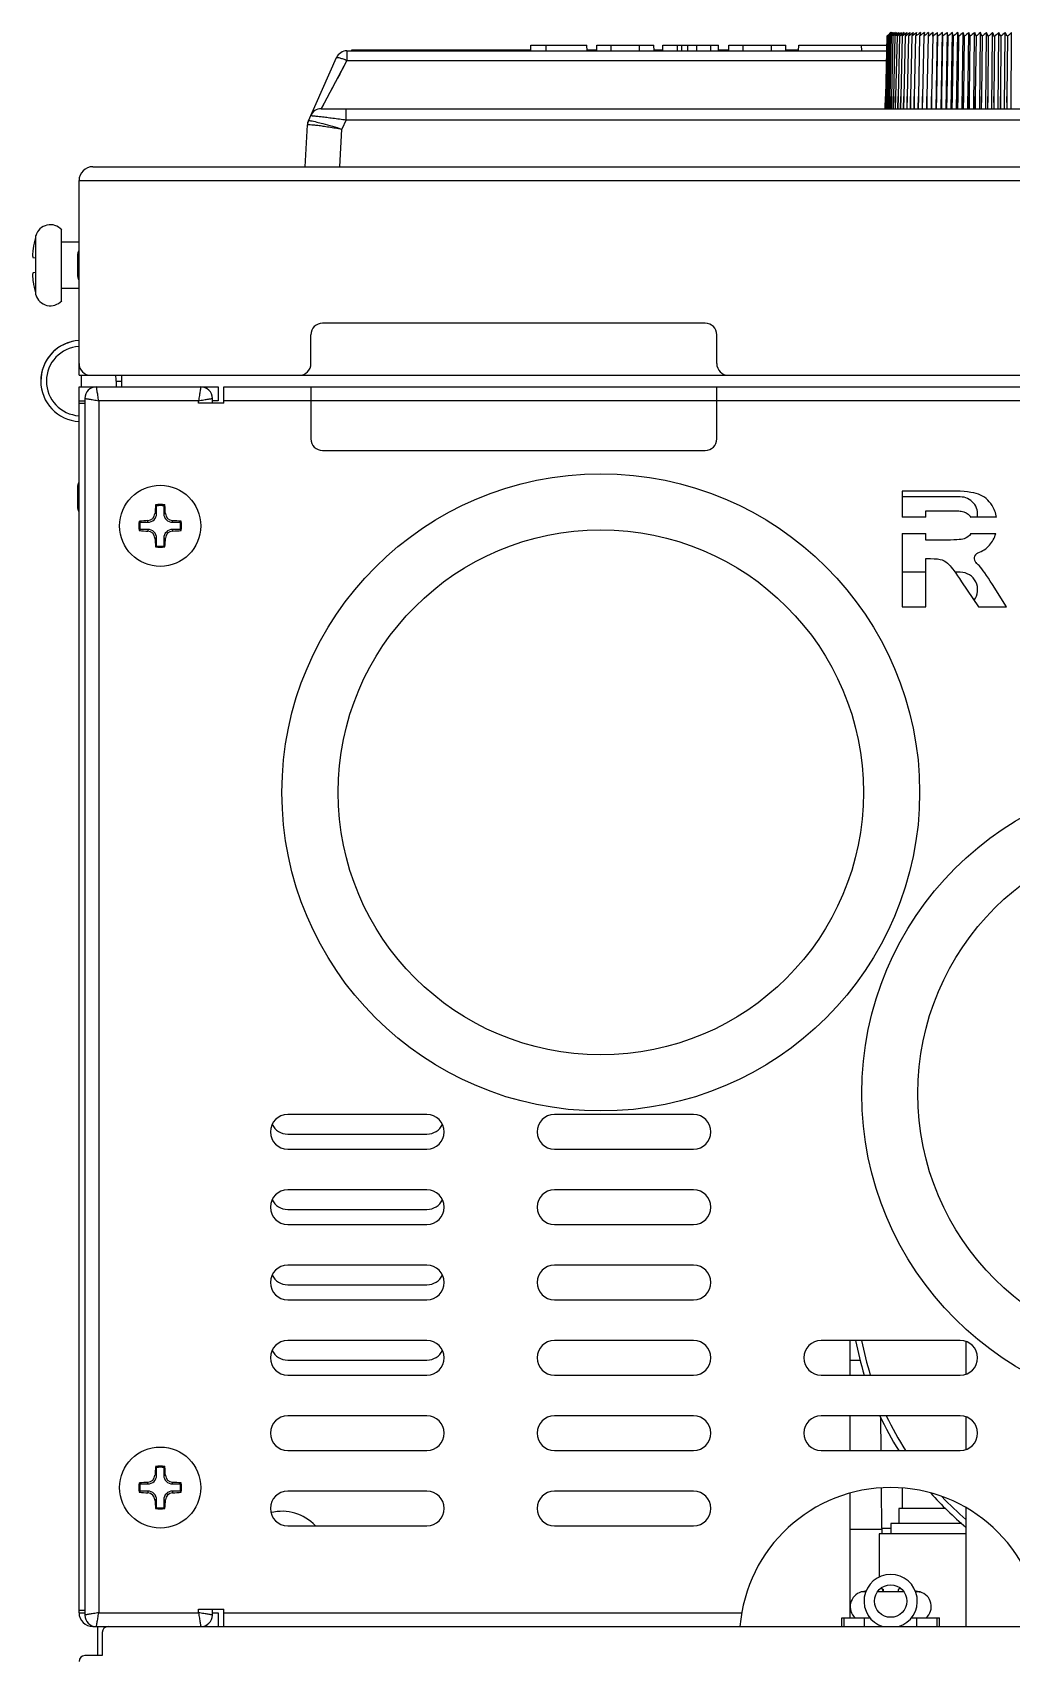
# Model space of a CAD drawing. Extents: x -425 to 6552, y -3049 to 3105.
# Drawn here: x 451.6 to 536, y -1178.9 to -1038.6 of the extents above; entities that cross this region are included whole.
import ezdxf

# ---------------------------------------------------------------- set-up
doc = ezdxf.new("R2010")
doc.units = 0
doc.layers.get('0').update_dxf_attribs({"linetype": 'CONTINUOUS'})

msp = doc.modelspace()

# ---------------------------------------------------------------- linework, layer by layer
at = {"color": 7, "linetype": 'CONTINUOUS'}
for p, q in [((494.55, -1040.19), (494.56, -1039.69)), ((494.56, -1039.69), (499.39, -1039.69)), ((495.89, -1040.19), (495.88, -1039.69)), ((499.4, -1040.19), (499.39, -1039.69)), ((500.24, -1040.19), (500.25, -1039.69)), ((500.25, -1039.69), (505.17, -1039.69)), ((501.49, -1040.19), (501.48, -1039.69)), ((503.93, -1040.19), (503.94, -1039.69)), ((505.18, -1040.19), (505.17, -1039.69)), ((505.93, -1040.19), (505.94, -1039.69)), ((505.94, -1039.69), (510.74, -1039.69)), ((507.19, -1040.19), (507.19, -1039.69)), ((507.59, -1040.19), (507.59, -1039.69)), ((508.09, -1040.19), (508.09, -1039.69)), ((508.87, -1040.19), (508.88, -1039.69)), ((510.08, -1040.19), (510.07, -1039.69)), ((510.75, -1040.19), (510.74, -1039.69)), ((511.62, -1040.19), (511.63, -1039.69)), ((511.63, -1039.69), (516.55, -1039.69)), ((512.87, -1040.19), (512.86, -1039.69)), ((515.31, -1040.19), (515.32, -1039.69)), ((516.56, -1040.19), (516.55, -1039.69)), ((517.65, -1040.19), (517.66, -1039.69)), ((517.66, -1039.69), (525.25, -1039.69)), ((523.09, -1040.19), (523.08, -1039.69)), ((525.27, -1038.93), (525.14, -1044.13)), ((525.3, -1038.93), (525.17, -1044.13)), ((525.35, -1038.93), (525.21, -1044.13)), ((525.34, -1038.86), (525.27, -1038.93)), ((525.42, -1038.93), (525.29, -1044.13)), ((525.37, -1038.86), (525.3, -1038.93)), ((525.43, -1038.85), (525.35, -1038.93)), ((525.51, -1038.93), (525.39, -1044.13)), ((525.41, -1038.86), (525.42, -1038.85)), ((525.5, -1038.86), (525.42, -1038.93)), ((525.59, -1038.86), (525.51, -1038.93)), ((525.64, -1038.93), (525.51, -1044.13)), ((525.52, -1038.68), (525.59, -1038.61)), ((525.54, -1038.9), (525.57, -1038.86)), ((525.59, -1038.61), (525.55, -1038.65)), ((525.59, -1038.65), (525.62, -1038.61)), ((525.62, -1038.61), (525.59, -1038.65)), ((525.72, -1038.86), (525.64, -1038.93)), ((525.64, -1038.93), (525.69, -1038.86)), ((525.78, -1038.93), (525.65, -1044.13)), ((525.87, -1038.85), (525.78, -1038.93)), ((525.78, -1038.93), (525.83, -1038.86)), ((525.78, -1038.93), (525.83, -1038.86)), ((525.95, -1038.93), (525.82, -1044.13)), ((526.06, -1038.84), (525.95, -1038.93)), ((526.06, -1038.84), (525.95, -1038.93)), ((526.14, -1038.93), (526.01, -1044.13)), ((526.11, -1038.68), (526.15, -1038.61)), ((526.35, -1038.93), (526.23, -1044.13)), ((526.59, -1038.93), (526.47, -1044.13)), ((526.84, -1038.93), (526.73, -1044.13)), ((527.12, -1038.93), (527.01, -1044.13)), ((527.42, -1038.93), (527.31, -1044.13)), ((527.74, -1038.93), (527.63, -1044.13)), ((528.08, -1038.93), (527.98, -1044.13)), ((528.44, -1038.93), (528.34, -1044.13)), ((528.82, -1038.93), (528.72, -1044.13)), ((529.22, -1038.93), (529.12, -1044.13)), ((529.22, -1038.93), (529.24, -1038.61)), ((529.52, -1045.19), (529.63, -1038.61)), ((529.63, -1038.93), (529.54, -1044.13)), ((529.63, -1038.93), (529.63, -1038.61)), ((529.94, -1045.19), (530.05, -1038.61)), ((530.06, -1038.93), (529.97, -1044.13)), ((530.06, -1038.93), (530.05, -1038.61)), ((530.37, -1045.19), (530.48, -1038.61)), ((530.51, -1038.93), (530.43, -1044.13)), ((530.82, -1045.19), (530.92, -1038.61)), ((530.97, -1038.93), (530.89, -1044.13)), ((531.28, -1045.19), (531.38, -1038.61)), ((531.44, -1038.93), (531.37, -1044.13)), ((531.76, -1045.19), (531.85, -1038.61)), ((531.93, -1038.93), (531.86, -1044.13)), ((532.25, -1045.19), (532.33, -1038.61)), ((532.43, -1038.93), (532.37, -1044.13)), ((532.75, -1045.19), (532.83, -1038.61)), ((532.95, -1038.93), (532.89, -1044.13)), ((533.27, -1045.19), (533.34, -1038.61)), ((533.47, -1038.93), (533.42, -1044.13)), ((533.79, -1045.19), (533.85, -1038.61)), ((534, -1038.93), (533.96, -1044.13)), ((534.32, -1045.19), (534.38, -1038.61)), ((534.55, -1038.93), (534.5, -1044.13)), ((534.87, -1045.19), (534.92, -1038.61)), ((535.1, -1038.93), (535.06, -1044.13)), ((535.41, -1045.19), (535.46, -1038.61)), ((535.66, -1038.93), (535.62, -1044.13)), ((535.97, -1045.19), (536.01, -1038.61)), ((475.37, -1046.22), (477.79, -1040.78)), ((478.7, -1041.02), (476.47, -1045.19)), ((478.7, -1040.19), (478.7, -1041.02)), ((478.7, -1040.19), (525.24, -1040.19)), ((478.7, -1041.02), (525.22, -1041.02)), ((479.09, -1040.14), (479.09, -1040.19)), ((494.55, -1040.14), (479.09, -1040.14)), ((500.24, -1040.14), (499.4, -1040.14)), ((505.93, -1040.14), (505.18, -1040.14)), ((511.62, -1040.14), (510.75, -1040.14)), ((517.65, -1040.14), (516.56, -1040.14)), ((476.47, -1045.19), (551.71, -1045.19)), ((476.67, -1044.83), (476.6, -1044.96)), ((478.62, -1046.14), (478.62, -1045.19)), ((525.14, -1044.13), (525.12, -1045.19)), ((525.12, -1045.19), (525.14, -1044.13)), ((525.17, -1044.13), (525.15, -1045.19)), ((525.15, -1045.19), (525.17, -1044.13)), ((525.21, -1044.13), (525.2, -1045.19)), ((525.2, -1045.19), (525.21, -1044.13)), ((525.29, -1044.13), (525.27, -1045.19)), ((525.27, -1045.19), (525.29, -1044.13)), ((525.39, -1044.13), (525.37, -1045.19)), ((525.37, -1045.19), (525.39, -1044.13)), ((525.51, -1044.13), (525.49, -1045.19)), ((525.49, -1045.19), (525.51, -1044.13)), ((525.65, -1044.13), (525.63, -1045.19)), ((525.64, -1045.19), (525.65, -1044.13)), ((525.82, -1044.13), (525.8, -1045.19)), ((525.81, -1045.19), (525.82, -1044.13)), ((526.01, -1044.13), (525.99, -1045.19)), ((526, -1045.19), (526.01, -1044.13)), ((526.23, -1044.13), (526.21, -1045.19)), ((526.21, -1045.19), (526.23, -1044.13)), ((526.47, -1044.13), (526.45, -1045.19)), ((526.45, -1045.19), (526.47, -1044.13)), ((526.73, -1044.13), (526.71, -1045.19)), ((526.71, -1045.19), (526.73, -1044.13)), ((527.01, -1044.13), (526.99, -1045.19)), ((527, -1045.19), (527.01, -1044.13)), ((527.31, -1044.13), (527.29, -1045.19)), ((527.3, -1045.19), (527.31, -1044.13)), ((527.63, -1044.13), (527.61, -1045.19)), ((527.62, -1045.19), (527.63, -1044.13)), ((527.98, -1044.13), (527.96, -1045.19)), ((527.97, -1045.19), (527.98, -1044.13)), ((528.34, -1044.13), (528.32, -1045.19)), ((528.33, -1045.19), (528.34, -1044.13)), ((528.72, -1044.13), (528.7, -1045.19)), ((528.71, -1045.19), (528.72, -1044.13)), ((529.12, -1044.13), (529.1, -1045.19)), ((529.12, -1045.19), (529.12, -1044.13)), ((529.54, -1044.13), (529.52, -1045.19)), ((529.53, -1045.19), (529.54, -1044.13)), ((529.97, -1044.13), (529.96, -1045.19)), ((529.97, -1045.19), (529.97, -1044.13)), ((530.43, -1044.13), (530.41, -1045.19)), ((530.42, -1045.19), (530.43, -1044.13)), ((530.89, -1044.13), (530.87, -1045.19)), ((530.89, -1045.19), (530.89, -1044.13)), ((531.37, -1044.13), (531.35, -1045.19)), ((531.37, -1045.19), (531.37, -1044.13)), ((531.86, -1044.13), (531.85, -1045.19)), ((531.86, -1045.19), (531.86, -1044.13)), ((532.37, -1044.13), (532.35, -1045.19)), ((532.37, -1045.19), (532.37, -1044.13)), ((532.89, -1044.13), (532.87, -1045.19)), ((532.89, -1045.19), (532.89, -1044.13)), ((533.42, -1044.13), (533.4, -1045.19)), ((533.42, -1045.19), (533.42, -1044.13)), ((533.96, -1044.13), (533.94, -1045.19)), ((533.96, -1045.19), (533.96, -1044.13)), ((534.5, -1044.13), (534.49, -1045.19)), ((534.51, -1045.19), (534.5, -1044.13)), ((535.06, -1044.13), (535.05, -1045.19)), ((535.06, -1045.19), (535.06, -1044.13)), ((535.62, -1044.13), (535.61, -1045.19)), ((535.63, -1045.19), (535.62, -1044.13)), ((475.09, -1050.19), (475.28, -1046.57)), ((475.28, -1046.57), (475.28, -1046.57)), ((478.62, -1046.14), (478.26, -1046.94)), ((478.62, -1046.14), (549.57, -1046.14)), ((478.09, -1050.19), (478.26, -1046.94)), ((456.79, -1050.19), (594.39, -1050.19)), ((455.59, -1068.19), (455.59, -1051.39)), ((455.59, -1051.39), (595.59, -1051.39)), ((451.83, -1056.22), (451.83, -1056.3)), ((451.85, -1061.24), (451.85, -1056.14)), ((454.09, -1061.76), (454.09, -1055.63)), ((455.59, -1056.69), (454.09, -1056.69)), ((451.63, -1058.02), (451.83, -1058.05)), ((451.83, -1058.05), (451.83, -1059.33)), ((455.49, -1059.68), (455.49, -1057.71)), ((451.83, -1059.33), (451.63, -1059.36)), ((455.59, -1060.69), (454.09, -1060.69)), ((451.83, -1061.08), (451.83, -1061.16)), ((509.59, -1063.69), (476.59, -1063.69)), ((475.59, -1067.19), (475.59, -1064.69)), ((510.59, -1067.19), (510.59, -1064.69)), ((453.15, -1066.39), (452.96, -1066.64)), ((453.37, -1066.17), (453.15, -1066.39)), ((453.6, -1065.96), (453.37, -1066.17)), ((453.85, -1065.78), (453.6, -1065.96)), ((454.11, -1065.62), (453.85, -1065.78)), ((454.39, -1065.49), (454.11, -1065.62)), ((454.67, -1065.38), (454.39, -1065.49)), ((454.96, -1065.29), (454.67, -1065.38)), ((455.26, -1065.23), (454.96, -1065.29)), ((455.56, -1065.2), (455.26, -1065.23)), ((455.59, -1065.2), (455.56, -1065.2)), ((452.42, -1067.76), (452.35, -1068.07)), ((452.52, -1067.46), (452.42, -1067.76)), ((452.64, -1067.17), (452.52, -1067.46)), ((452.79, -1066.9), (452.64, -1067.18)), ((452.96, -1066.64), (452.79, -1066.9)), ((452.31, -1068.38), (452.29, -1068.69)), ((452.35, -1068.06), (452.31, -1068.38)), ((455.59, -1068.19), (582.89, -1068.19)), ((455.59, -1174.99), (455.59, -1069.19)), ((455.59, -1069.19), (467.59, -1069.19)), ((455.79, -1069.19), (455.79, -1068.19)), ((456.79, -1069.24), (456.79, -1069.19)), ((458.8, -1068.69), (458.8, -1069.19)), ((458.8, -1068.69), (459.29, -1068.69)), ((459.29, -1069.19), (459.29, -1068.19)), ((466.59, -1069.19), (466.59, -1069.33)), ((467.59, -1069.19), (467.59, -1070.39)), ((468.09, -1070.59), (468.09, -1069.19)), ((468.09, -1069.19), (583.39, -1069.19)), ((475.59, -1069.19), (475.59, -1073.69)), ((510.59, -1073.69), (510.59, -1069.19)), ((455.59, -1070.39), (456.09, -1070.39)), ((455.59, -1070.59), (456.09, -1070.59)), ((456.09, -1070.19), (456.09, -1175.19)), ((457.29, -1070.39), (457.29, -1174.99)), ((465.89, -1070.39), (457.29, -1070.39)), ((465.89, -1070.59), (465.89, -1070.39)), ((468.09, -1070.59), (465.89, -1070.59)), ((467.09, -1070.59), (467.09, -1070.19)), ((467.59, -1070.39), (467.09, -1070.39)), ((583.39, -1070.39), (468.09, -1070.39)), ((476.59, -1074.69), (509.59, -1074.69)), ((455.49, -1079.68), (455.49, -1077.71)), ((526.59, -1078.19), (526.59, -1080.45)), ((530.84, -1078.19), (526.59, -1078.19)), ((531.59, -1078.69), (526.59, -1078.69)), ((462.28, -1080.13), (462.13, -1080.13)), ((462.28, -1080.13), (462.28, -1079.47)), ((462.9, -1079.47), (462.9, -1080.13)), ((462.9, -1080.13), (463.05, -1080.13)), ((528.61, -1080.45), (526.59, -1080.45)), ((528.61, -1080.45), (528.61, -1079.88)), ((528.61, -1079.88), (530.19, -1079.88)), ((534.73, -1080.45), (532.52, -1080.45)), ((460.87, -1080.88), (461.53, -1080.88)), ((461.53, -1081.5), (460.87, -1081.5)), ((461.53, -1080.88), (461.53, -1080.73)), ((461.53, -1081.5), (461.53, -1081.65)), ((463.65, -1080.88), (463.65, -1080.73)), ((463.65, -1080.88), (464.31, -1080.88)), ((463.65, -1081.5), (463.65, -1081.65)), ((464.31, -1081.5), (463.65, -1081.5)), ((526.59, -1081.85), (526.59, -1088.19)), ((526.59, -1081.85), (528.61, -1081.85)), ((528.61, -1082.42), (528.61, -1081.85)), ((532.5, -1081.85), (534.66, -1081.85)), ((462.28, -1082.25), (462.13, -1082.25)), ((462.28, -1082.91), (462.28, -1082.25)), ((462.9, -1082.25), (462.9, -1082.91)), ((462.9, -1082.25), (463.05, -1082.25)), ((530.11, -1082.42), (528.61, -1082.42)), ((528.61, -1088.19), (528.61, -1084.02)), ((528.61, -1084.02), (529.02, -1084.02)), ((528.61, -1085.19), (526.59, -1085.19)), ((531.59, -1085.19), (531.14, -1085.19)), ((531.71, -1086.02), (533.17, -1088.19)), ((535.58, -1088.19), (534.36, -1086.24)), ((526.59, -1088.19), (528.61, -1088.19)), ((533.17, -1088.19), (535.58, -1088.19)), ((485.59, -1131.99), (473.59, -1131.99)), ((508.59, -1131.99), (496.59, -1131.99)), ((473.59, -1133.69), (485.59, -1133.69)), ((473.59, -1134.99), (485.59, -1134.99)), ((496.59, -1134.99), (508.59, -1134.99)), ((485.59, -1138.49), (473.59, -1138.49)), ((508.59, -1138.49), (496.59, -1138.49)), ((473.59, -1140.19), (485.59, -1140.19)), ((473.59, -1141.49), (485.59, -1141.49)), ((496.59, -1141.49), (508.59, -1141.49)), ((485.59, -1144.99), (473.59, -1144.99)), ((508.59, -1144.99), (496.59, -1144.99)), ((473.59, -1146.69), (485.59, -1146.69)), ((473.59, -1147.99), (485.59, -1147.99)), ((496.59, -1147.99), (508.59, -1147.99)), ((485.59, -1151.49), (473.59, -1151.49)), ((508.59, -1151.49), (496.59, -1151.49)), ((531.59, -1151.49), (519.59, -1151.49)), ((522.09, -1154.49), (522.09, -1151.49)), ((532.09, -1154.4), (532.09, -1151.58)), ((473.59, -1153.19), (485.59, -1153.19)), ((522.09, -1153.19), (522.96, -1153.19)), ((473.59, -1154.49), (485.59, -1154.49)), ((496.59, -1154.49), (508.59, -1154.49)), ((519.59, -1154.49), (531.59, -1154.49)), ((485.59, -1157.99), (473.59, -1157.99)), ((508.59, -1157.99), (496.59, -1157.99)), ((531.59, -1157.99), (519.59, -1157.99)), ((522.09, -1160.99), (522.09, -1157.99)), ((524.76, -1160.99), (524.74, -1158.15)), ((532.09, -1160.9), (532.09, -1158.08)), ((473.59, -1160.99), (485.59, -1160.99)), ((496.59, -1160.99), (508.59, -1160.99)), ((519.59, -1160.99), (531.59, -1160.99)), ((462.28, -1163.13), (462.13, -1163.13)), ((462.28, -1163.13), (462.28, -1162.47)), ((462.9, -1162.47), (462.9, -1163.13)), ((462.9, -1163.13), (463.05, -1163.13)), ((460.87, -1163.88), (461.53, -1163.88)), ((461.53, -1164.5), (460.87, -1164.5)), ((461.53, -1163.88), (461.53, -1163.73)), ((461.53, -1164.5), (461.53, -1164.65)), ((463.65, -1163.88), (463.65, -1163.73)), ((463.65, -1163.88), (464.31, -1163.88)), ((463.65, -1164.5), (463.65, -1164.65)), ((464.31, -1164.5), (463.65, -1164.5)), ((485.59, -1164.49), (473.59, -1164.49)), ((508.59, -1164.49), (496.59, -1164.49)), ((522.09, -1175.44), (522.09, -1164.67)), ((524.82, -1167.69), (524.79, -1164.23)), ((526.59, -1164.24), (526.59, -1165.99)), ((462.28, -1165.25), (462.13, -1165.25)), ((462.28, -1165.91), (462.28, -1165.25)), ((462.9, -1165.25), (462.9, -1165.91)), ((462.9, -1165.25), (463.05, -1165.25)), ((530.31, -1165.99), (526.29, -1165.99)), ((526.29, -1165.99), (526.29, -1167.29)), ((532.09, -1176.19), (532.09, -1165.94)), ((473.59, -1167.49), (485.59, -1167.49)), ((496.59, -1167.49), (508.59, -1167.49)), ((531.73, -1167.29), (525.59, -1167.29)), ((525.59, -1167.29), (525.59, -1168.19)), ((522.09, -1167.79), (524.82, -1167.79)), ((532.09, -1168.19), (524.59, -1168.19)), ((524.59, -1168.19), (524.59, -1171.92)), ((524.82, -1167.69), (525.59, -1167.69)), ((524.84, -1167.69), (524.84, -1168.19)), ((524.91, -1172.97), (524.95, -1173.18)), ((524.91, -1172.98), (524.91, -1172.97)), ((524.96, -1173.18), (524.93, -1172.98)), ((523.12, -1173.18), (523.04, -1173.2)), ((523.43, -1173.2), (523.04, -1173.2)), ((523.2, -1173.18), (523.12, -1173.18)), ((526.75, -1173.2), (524.44, -1173.2)), ((526.21, -1173.18), (524.94, -1173.18)), ((524.97, -1173.17), (524.97, -1173.18)), ((528.14, -1173.2), (527.75, -1173.2)), ((528.06, -1173.18), (527.98, -1173.18)), ((528.06, -1173.18), (528.14, -1173.2)), ((456.09, -1174.79), (455.59, -1174.79)), ((455.59, -1174.99), (456.09, -1174.99)), ((457.29, -1174.99), (465.89, -1174.99)), ((465.89, -1174.99), (465.89, -1174.69)), ((465.89, -1174.69), (468.09, -1174.69)), ((467.09, -1175.19), (467.09, -1174.69)), ((467.09, -1174.99), (467.59, -1174.99)), ((467.59, -1174.99), (467.59, -1176.19)), ((468.09, -1176.19), (468.09, -1174.69)), ((468.09, -1174.99), (512.74, -1174.99)), ((521.39, -1175.44), (523.81, -1175.44)), ((521.39, -1176.19), (521.39, -1175.44)), ((521.59, -1176.19), (521.59, -1175.44)), ((523.34, -1176.19), (523.34, -1175.44)), ((527.38, -1175.44), (529.79, -1175.44)), ((527.84, -1176.19), (527.84, -1175.44)), ((529.6, -1176.19), (529.6, -1175.44)), ((529.79, -1176.19), (529.79, -1175.44)), ((456.79, -1176.19), (456.79, -1176.14)), ((456.79, -1176.19), (594.09, -1176.19)), ((457.19, -1176.19), (457.19, -1178.69)), ((457.59, -1176.69), (457.59, -1178.69)), ((466.59, -1176.05), (466.59, -1176.19)), ((457.59, -1178.69), (456.09, -1178.69))]:
    msp.add_line(p, q, dxfattribs=at)
for points in [[(478.7, -1041.02), (478.48, -1041.42), (478.28, -1041.81), (478.08, -1042.19), (477.88, -1042.55), (477.7, -1042.9)], [(477.53, -1043.22), (477.37, -1043.52), (477.22, -1043.8)], [(476.54, -1045.06), (476.48, -1045.17), (476.47, -1045.19)], [(476.96, -1044.29), (476.85, -1044.49), (476.67, -1044.83)]]:
    msp.add_lwpolyline(points, dxfattribs=at)
for centre, radius in [((462.59, -1081.19), 3.5), ((500.59, -1104.19), 27.5), ((500.59, -1104.19), 22.66), ((550.59, -1130.19), 27.5), ((550.59, -1130.19), 22.66), ((462.59, -1164.19), 3.5), ((525.59, -1173.99), 1.4)]:
    msp.add_circle(centre, radius, dxfattribs=at)
for centre, radius, start, end in [((558.21, -1070.37), 45.53, 135.8343, 136.212), ((558.68, -1068.33), 44.48, 138.2004, 138.5115), ((558.19, -1071.46), 46.26, 134.8177, 135.196), ((558.74, -1067.02), 43.63, 139.4343, 139.7894), ((558, -1072.29), 46.68, 133.8206, 134.2448), ((559.01, -1065.82), 43.03, 140.7732, 141.204), ((558.15, -1073.38), 47.52, 132.9671, 133.4099), ((559.58, -1064.76), 42.75, 142.2844, 142.7091), ((558.3, -1074.39), 48.29, 132.1884, 132.6307), ((560.33, -1063.73), 42.64, 143.9105, 144.3274), ((558.48, -1075.35), 49.04, 131.481, 131.9225), ((561.28, -1062.72), 42.73, 145.6566, 146.0571), ((558.65, -1076.21), 49.7, 130.8412, 131.2656), ((563.48, -1062.36), 44.24, 147.6425, 148.0311), ((558.85, -1077.01), 50.32, 130.266, 130.6706), ((564.66, -1061.17), 44.48, 149.5288, 150.0132), ((560.63, -1079.59), 53.31, 130.1362, 130.3113), ((559.07, -1077.74), 50.9, 129.7527, 130.1378), ((559.85, -1079.05), 52.26, 129.301, 129.86), ((566.79, -1060.33), 45.75, 151.6596, 152.1209), ((560.16, -1079.71), 52.82, 128.9041, 129.4619), ((569.55, -1059.56), 47.66, 153.9231, 154.3572), ((560.48, -1080.3), 53.31, 128.5622, 129.1189), ((573.19, -1058.87), 50.45, 156.3189, 156.7212), ((560.82, -1080.8), 53.74, 128.2737, 128.8295), ((578.08, -1058.28), 54.5, 158.8441, 159.2099), ((561.16, -1081.21), 54.09, 128.0371, 128.5922), ((584.86, -1057.8), 60.45, 161.4934, 161.8178), ((561.52, -1081.54), 54.37, 127.8513, 128.4059), ((594.67, -1057.45), 69.45, 164.2584, 164.5367), ((561.88, -1081.77), 54.57, 127.7155, 128.2697), ((609.86, -1057.28), 83.81, 167.1276, 167.3553), ((562.24, -1081.92), 54.68, 127.6288, 128.1829), ((635.94, -1057.39), 109.07, 170.0862, 170.2594), ((562.62, -1081.97), 54.71, 127.591, 128.1452), ((690.12, -1058.08), 162.43, 173.1164, 173.2318), ((562.99, -1081.92), 54.66, 127.6018, 128.1564), ((563.37, -1081.78), 54.53, 127.6612, 128.2164), ((563.74, -1081.55), 54.32, 127.7697, 128.3257), ((385.12, -1052.66), 146.03, 5.3928, 5.5209), ((564.12, -1081.22), 54.02, 127.9276, 128.4847), ((431.05, -1053.67), 101, 8.3901, 8.5765), ((564.51, -1080.81), 53.65, 128.1358, 128.6942), ((454.34, -1054.38), 78.64, 11.3277, 11.5692), ((564.89, -1080.31), 53.2, 128.3952, 128.9551), ((468.32, -1055.02), 65.61, 14.1873, 14.4801), ((565.28, -1079.72), 52.68, 128.7072, 129.2688), ((477.58, -1055.66), 57.35, 16.9534, 17.293), ((565.67, -1079.06), 52.1, 129.0733, 129.6368), ((484.12, -1056.33), 51.84, 19.6132, 19.9949), ((566.06, -1078.32), 51.46, 129.4953, 130.0607), ((488.96, -1057.06), 48.06, 22.1572, 22.576), ((566.47, -1077.51), 50.76, 129.9753, 130.5427), ((492.66, -1057.85), 45.46, 24.5787, 25.0297), ((566.88, -1076.64), 50.02, 130.5155, 131.085), ((495.57, -1058.69), 43.69, 26.8735, 27.3521), ((567.3, -1075.71), 49.24, 131.1188, 131.6904), ((497.91, -1059.58), 42.53, 29.04, 29.5418), ((567.73, -1074.72), 48.43, 131.7881, 132.3616), ((499.83, -1060.53), 41.83, 31.0782, 31.5993), ((568.19, -1073.7), 47.61, 132.5267, 133.102), ((478.7, -1041.19), 1, 90, 156.0004), ((476.47, -1046.19), 1, 90, 156), ((476.28, -1046.63), 1, 156, 177), ((456.79, -1051.39), 1.2, 90, 180), ((453.12, -1056.51), 1.31, 41.997, 163.9084), ((460.8, -1058.69), 9.28, 165.0954, 171.2451), ((460.69, -1058.69), 9.2, 163.9084, 164.4105), ((455.99, -1057.71), 0.5, 143.1502, 180), ((460.8, -1058.69), 9.28, 188.7549, 194.9046), ((455.99, -1059.68), 0.5, 180, 216.8498), ((460.69, -1058.69), 9.2, 195.5895, 196.0916), ((453.12, -1060.88), 1.31, 196.0916, 318.003), ((476.59, -1064.69), 1, 90, 180), ((509.59, -1064.69), 1, 0, 90), ((455.79, -1068.69), 3.5, 93.2752, 266.7248), ((455.78, -1068.69), 3, 93.6568, 266.3432), ((456.59, -1067.19), 1, 180, 270), ((474.59, -1067.19), 1, 270, 0), ((511.59, -1067.19), 1, 180, 270), ((457.09, -1070.19), 1, 90, 180), ((455.79, -1068.69), 3.01, 0.0225, 9.5755), ((455.79, -1068.69), 3.5, 0, 8.22), ((466.09, -1070.19), 1, 0, 90), ((476.59, -1073.69), 1, 180, 270), ((509.59, -1073.69), 1, 270, 0), ((455.99, -1077.71), 0.5, 143.1502, 180), ((531.59, -1080.19), 1.5, 349.9759, 90), ((455.99, -1079.68), 0.5, 180, 216.8498), ((461.53, -1080.13), 0.75, 270, 0), ((461.5, -1080.1), 0.633, 272.6519, 357.3481), ((481.62, -1081.04), 19.5, 175.1407, 177.3239), ((462.59, -1081.19), 1.85, 77.226, 102.774), ((458.64, -1083.83), 5.69, 50.1214, 51.3957), ((462.59, -1081.19), 1.75, 79.7747, 100.2253), ((466.55, -1083.83), 5.69, 128.6043, 129.8786), ((463.65, -1080.13), 0.75, 180, 270), ((444.25, -1081), 18.81, 2.6361, 4.8993), ((463.68, -1080.1), 0.633, 182.6519, 267.3481), ((531.64, -1080.99), 1.03, 31.3395, 40.9118), ((462.59, -1081.19), 1.85, 167.226, 192.774), ((462.4, -1099.53), 18.81, 92.6361, 94.8993), ((465.23, -1077.24), 5.69, 218.6043, 219.8786), ((465.23, -1085.15), 5.69, 140.1214, 141.3957), ((462.44, -1062.17), 19.5, 265.1407, 267.3239), ((462.59, -1081.19), 1.75, 169.7747, 190.2253), ((461.53, -1082.25), 0.75, 0, 90), ((461.5, -1082.28), 0.633, 2.6519, 87.3481), ((463.65, -1082.25), 0.75, 90, 180), ((463.68, -1082.28), 0.633, 92.6519, 177.3481), ((462.74, -1100.22), 19.5, 85.1407, 87.3239), ((462.79, -1062.85), 18.81, 272.6361, 274.8993), ((459.95, -1077.24), 5.69, 320.1214, 321.3957), ((462.59, -1081.19), 1.75, 349.7747, 10.2253), ((459.95, -1085.15), 5.69, 38.6043, 39.8786), ((462.59, -1081.19), 1.85, 347.226, 12.774), ((531.64, -1081.3), 1.02, 325.8652, 327.4852), ((480.93, -1081.39), 18.81, 182.6361, 184.8993), ((458.64, -1078.55), 5.69, 308.6043, 309.8786), ((462.59, -1081.19), 1.85, 257.226, 282.774), ((462.59, -1081.19), 1.75, 259.7747, 280.2253), ((466.55, -1078.55), 5.69, 230.1214, 231.3957), ((443.57, -1081.34), 19.5, 355.1407, 357.3239), ((533.28, -1084), 0.5, 111.4985, 228.282), ((530.21, -1087.45), 4.13, 43.3895, 48.3292), ((531.59, -1086.69), 1.5, 322.2866, 90), ((473.59, -1133.49), 1.5, 90, 270), ((485.59, -1133.49), 1.5, 270, 90), ((496.59, -1133.49), 1.5, 90, 270), ((508.59, -1133.49), 1.5, 270, 90), ((473.59, -1132.19), 1.5, 205.8835, 270), ((485.59, -1132.19), 1.5, 270, 334.1165), ((473.59, -1139.99), 1.5, 90, 270), ((473.59, -1138.69), 1.5, 205.8835, 270), ((485.59, -1139.99), 1.5, 270, 90), ((485.59, -1138.69), 1.5, 270, 334.1165), ((496.59, -1139.99), 1.5, 90, 270), ((508.59, -1139.99), 1.5, 270, 90), ((473.59, -1146.49), 1.5, 90, 270), ((485.59, -1146.49), 1.5, 270, 90), ((496.59, -1146.49), 1.5, 90, 270), ((508.59, -1146.49), 1.5, 270, 90), ((473.59, -1145.19), 1.5, 205.8835, 270), ((485.59, -1145.19), 1.5, 270, 334.1165), ((473.59, -1152.99), 1.5, 90, 270), ((485.59, -1152.99), 1.5, 270, 90), ((496.59, -1152.99), 1.5, 90, 270), ((508.59, -1152.99), 1.5, 270, 90), ((519.59, -1152.99), 1.5, 90, 270), ((549.59, -1146.39), 27.5, 190.6938, 197.1311), ((549.59, -1146.39), 27, 190.8921, 197.4596), ((531.59, -1152.99), 1.5, 270, 90), ((473.59, -1151.69), 1.5, 205.8835, 270), ((485.59, -1151.69), 1.5, 270, 334.1165), ((473.59, -1159.49), 1.5, 90, 270), ((485.59, -1159.49), 1.5, 270, 90), ((496.59, -1159.49), 1.5, 90, 270), ((508.59, -1159.49), 1.5, 270, 90), ((519.59, -1159.49), 1.5, 90, 270), ((549.59, -1146.39), 27.5, 204.9524, 212.083), ((549.59, -1146.39), 27, 205.4479, 212.7421), ((531.59, -1159.49), 1.5, 270, 90), ((461.53, -1163.13), 0.75, 270, 0), ((461.5, -1163.1), 0.633, 272.6519, 357.3481), ((481.62, -1164.04), 19.5, 175.1407, 177.3239), ((462.59, -1164.19), 1.85, 77.226, 102.774), ((458.64, -1166.83), 5.69, 50.1214, 51.3957), ((462.59, -1164.19), 1.75, 79.7747, 100.2253), ((466.55, -1166.83), 5.69, 128.6043, 129.8786), ((463.65, -1163.13), 0.75, 180, 270), ((444.25, -1164), 18.81, 2.6361, 4.8993), ((463.68, -1163.1), 0.633, 182.6519, 267.3481), ((462.59, -1164.19), 1.85, 167.226, 192.774), ((462.4, -1182.53), 18.81, 92.6361, 94.8993), ((465.23, -1160.24), 5.69, 218.6043, 219.8786), ((465.23, -1168.15), 5.69, 140.1214, 141.3957), ((462.44, -1145.17), 19.5, 265.1407, 267.3239), ((462.59, -1164.19), 1.75, 169.7747, 190.2253), ((461.53, -1165.25), 0.75, 0, 90), ((461.5, -1165.28), 0.633, 2.6519, 87.3481), ((463.65, -1165.25), 0.75, 90, 180), ((463.68, -1165.28), 0.633, 92.6519, 177.3481), ((462.74, -1183.22), 19.5, 85.1407, 87.3239), ((462.79, -1145.85), 18.81, 272.6361, 274.8993), ((459.95, -1160.24), 5.69, 320.1214, 321.3957), ((462.59, -1164.19), 1.75, 349.7747, 10.2253), ((459.95, -1168.15), 5.69, 38.6043, 39.8786), ((462.59, -1164.19), 1.85, 347.226, 12.774), ((473.59, -1165.99), 1.5, 90, 270), ((485.59, -1165.99), 1.5, 270, 90), ((496.59, -1165.99), 1.5, 90, 270), ((508.59, -1165.99), 1.5, 270, 90), ((525.59, -1177.23), 13.04, 4.5812, 175.4188), ((549.59, -1146.39), 27.5, 221.6608, 230.4525), ((480.93, -1164.39), 18.81, 182.6361, 184.8993), ((458.64, -1161.55), 5.69, 308.6043, 309.8786), ((462.59, -1164.19), 1.85, 257.226, 282.774), ((462.59, -1164.19), 1.75, 259.7747, 280.2253), ((466.55, -1161.55), 5.69, 230.1214, 231.3957), ((443.57, -1164.34), 19.5, 355.1407, 357.3239), ((549.59, -1146.39), 27, 223.5471, 229.5816), ((473.09, -1170.19), 3.95, 43.1365, 103.8983), ((525.59, -1173.99), 2.3, 286.7938, 253.2062), ((525.58, -1182.13), 9.26, 103.1917, 104.912), ((526.49, -1174.66), 1.73, 89.7028, 90.0114), ((525.59, -1182.15), 9.28, 75.096, 76.76), ((525.6, -1182.13), 9.26, 75.1337, 76.8083), ((523.41, -1174.46), 1.31, 106.0916, 228.003), ((527.78, -1174.46), 1.31, 311.997, 73.9084), ((456.79, -1174.99), 1.2, 180, 270), ((457.09, -1175.19), 1, 180, 270), ((466.09, -1175.19), 1, 270, 360), ((458.09, -1176.69), 0.5, 90, 180), ((456.09, -1179.19), 0.5, 90, 180)]:
    msp.add_arc(centre, radius, start, end, dxfattribs=at)
for points, knots in [([(477.79, -1040.78), (477.8, -1040.75), (477.93, -1040.76), (478.1, -1040.8), (478.39, -1040.89), (478.59, -1040.97), (478.7, -1041.02)], [0, 0, 0, 0, 0.093203, 0.307092, 0.623174, 1, 1, 1, 1]), ([(475.28, -1046.57), (475.28, -1046.57), (475.31, -1046.56), (475.39, -1046.55), (475.56, -1046.56), (475.84, -1046.58), (476.21, -1046.62), (476.65, -1046.68), (477.34, -1046.79), (477.88, -1046.88), (478.26, -1046.94)], [0, 0, 0, 0, 0.007759, 0.023896, 0.082979, 0.176381, 0.300667, 0.451137, 0.622108, 1, 1, 1, 1]), ([(475.37, -1046.22), (475.37, -1046.2), (475.46, -1046.21), (475.51, -1046.22), (475.55, -1046.22)], [0, 0, 0, 0, 0.282913, 1, 1, 1, 1]), ([(475.55, -1046.22), (475.91, -1046.28), (476.82, -1046.53), (477.71, -1046.78), (478.26, -1046.94)], [0, 0, 0, 0, 0.390518, 1, 1, 1, 1]), ([(475.56, -1045.78), (475.56, -1045.78), (475.59, -1045.78), (475.63, -1045.78), (475.71, -1045.79), (475.81, -1045.8), (475.95, -1045.81), (476.17, -1045.83), (476.51, -1045.87), (476.97, -1045.93), (477.68, -1046.02), (478.23, -1046.09), (478.62, -1046.14)], [0, 0, 0, 0, 0.00559, 0.020866, 0.04578, 0.080063, 0.123273, 0.174934, 0.301084, 0.452967, 0.624338, 1, 1, 1, 1]), ([(451.63, -1057.28), (451.61, -1057.37), (451.59, -1057.54), (451.58, -1057.75), (451.58, -1057.88), (451.59, -1057.94), (451.6, -1057.98), (451.61, -1058), (451.62, -1058.02), (451.63, -1058.02)], [0, 0, 0, 0, 0.372931, 0.689015, 0.811101, 0.903602, 0.938197, 0.965164, 1, 1, 1, 1]), ([(451.63, -1059.36), (451.62, -1059.37), (451.61, -1059.38), (451.6, -1059.4), (451.59, -1059.44), (451.58, -1059.5), (451.58, -1059.64), (451.59, -1059.84), (451.61, -1060.01), (451.63, -1060.11)], [0, 0, 0, 0, 0.03483, 0.06179, 0.096375, 0.188851, 0.310911, 0.626984, 1, 1, 1, 1]), ([(457.29, -1070.39), (457.26, -1070.24), (457.23, -1070.02), (457.18, -1069.74), (457.15, -1069.56), (457.13, -1069.41), (457.11, -1069.3), (457.11, -1069.23), (457.09, -1069.2), (457.09, -1069.19)], [0, 0, 0, 0, 0.380725, 0.553224, 0.704924, 0.829872, 0.923034, 0.980552, 1, 1, 1, 1]), ([(466.09, -1069.19), (466.1, -1069.2), (466.08, -1069.23), (466.08, -1069.3), (466.05, -1069.41), (466.03, -1069.56), (466, -1069.74), (465.95, -1070.02), (465.92, -1070.24), (465.89, -1070.39)], [0, 0, 0, 0, 0.019447, 0.076966, 0.17013, 0.295078, 0.446777, 0.619275, 1, 1, 1, 1]), ([(456.09, -1070.19), (456.1, -1070.19), (456.13, -1070.21), (456.2, -1070.2), (456.31, -1070.23), (456.46, -1070.25), (456.64, -1070.28), (456.92, -1070.33), (457.14, -1070.36), (457.29, -1070.39)], [0, 0, 0, 0, 0.019447, 0.076966, 0.17013, 0.295078, 0.446777, 0.619275, 1, 1, 1, 1]), ([(465.89, -1070.39), (466.04, -1070.36), (466.27, -1070.33), (466.55, -1070.28), (466.73, -1070.25), (466.88, -1070.23), (466.99, -1070.2), (467.05, -1070.2), (467.09, -1070.19), (467.09, -1070.19)], [0, 0, 0, 0, 0.380725, 0.553224, 0.704924, 0.829872, 0.923034, 0.980552, 1, 1, 1, 1]), ([(524.91, -1172.97), (524.91, -1172.97), (524.9, -1172.95), (524.87, -1172.95), (524.83, -1172.94), (524.77, -1172.93), (524.71, -1172.93), (524.68, -1172.93)], [0, 0, 0, 0, 0.110887, 0.197462, 0.308776, 0.606759, 1, 1, 1, 1]), ([(524.88, -1172.94), (524.89, -1172.95), (524.91, -1172.95), (524.92, -1172.96), (524.93, -1172.97)], [0, 0, 0, 0, 0.600257, 1, 1, 1, 1]), ([(524.94, -1173.18), (524.94, -1173.16), (524.93, -1173.09), (524.92, -1173.02), (524.91, -1172.98)], [0, 0, 0, 0, 0.298139, 1, 1, 1, 1]), ([(524.93, -1172.98), (524.93, -1172.99), (524.94, -1173.06), (524.96, -1173.12), (524.97, -1173.17)], [0, 0, 0, 0, 0.202947, 1, 1, 1, 1]), ([(526.26, -1172.98), (526.25, -1172.99), (526.24, -1173.06), (526.23, -1173.13), (526.21, -1173.18)], [0, 0, 0, 0, 0.202171, 1, 1, 1, 1]), ([(526.5, -1172.93), (526.47, -1172.93), (526.41, -1172.93), (526.34, -1172.94), (526.3, -1172.95), (526.27, -1172.95), (526.26, -1172.97), (526.26, -1172.98)], [0, 0, 0, 0, 0.39179, 0.690182, 0.802043, 0.889173, 1, 1, 1, 1]), ([(457.29, -1174.99), (457.14, -1175.02), (456.92, -1175.05), (456.64, -1175.1), (456.46, -1175.13), (456.31, -1175.15), (456.2, -1175.18), (456.13, -1175.18), (456.1, -1175.19), (456.09, -1175.19)], [0, 0, 0, 0, 0.380725, 0.553224, 0.704924, 0.829872, 0.923034, 0.980552, 1, 1, 1, 1]), ([(457.09, -1176.19), (457.09, -1176.19), (457.11, -1176.15), (457.1, -1176.09), (457.13, -1175.97), (457.15, -1175.83), (457.18, -1175.65), (457.23, -1175.37), (457.26, -1175.14), (457.29, -1174.99)], [0, 0, 0, 0, 0.019447, 0.076966, 0.17013, 0.295078, 0.446777, 0.619275, 1, 1, 1, 1]), ([(467.09, -1175.19), (467.09, -1175.2), (467.05, -1175.18), (466.99, -1175.18), (466.87, -1175.15), (466.73, -1175.13), (466.55, -1175.1), (466.27, -1175.05), (466.04, -1175.02), (465.89, -1174.99)], [0, 0, 0, 0, 0.019447, 0.076966, 0.17013, 0.295078, 0.446777, 0.619275, 1, 1, 1, 1]), ([(465.89, -1174.99), (465.92, -1175.14), (465.95, -1175.37), (466, -1175.65), (466.03, -1175.83), (466.05, -1175.97), (466.08, -1176.09), (466.08, -1176.15), (466.1, -1176.18), (466.09, -1176.19)], [0, 0, 0, 0, 0.380725, 0.553224, 0.704924, 0.829872, 0.923034, 0.980552, 1, 1, 1, 1])]:
    msp.add_open_spline(points, degree=3, knots=knots, dxfattribs=at)
for points in [[(475.37, -1046.22), (475.32, -1046.33), (475.29, -1046.45), (475.28, -1046.57)], [(533.17, -1078.46), (532.68, -1078.29), (531.91, -1078.19), (530.84, -1078.19)], [(534.33, -1079.42), (534.04, -1078.96), (533.65, -1078.64), (533.17, -1078.46)], [(530.19, -1079.88), (531.01, -1079.88), (531.5, -1079.9), (531.66, -1079.92)], [(531.66, -1079.92), (531.99, -1079.97), (532.24, -1080.11), (532.42, -1080.31)], [(534.73, -1080.45), (534.66, -1080.08), (534.53, -1079.74), (534.33, -1079.42)], [(532.49, -1081.88), (532.35, -1082.08), (532.16, -1082.22), (531.92, -1082.3)], [(534.11, -1082.86), (534.37, -1082.57), (534.55, -1082.23), (534.66, -1081.85)], [(531.92, -1082.3), (531.67, -1082.38), (531.07, -1082.42), (530.11, -1082.42)], [(533.1, -1083.53), (533.51, -1083.37), (533.85, -1083.15), (534.11, -1082.86)], [(529.02, -1084.02), (529.48, -1084.02), (529.82, -1084.06), (530.04, -1084.13)], [(530.04, -1084.13), (530.25, -1084.21), (530.45, -1084.34), (530.64, -1084.55)], [(530.64, -1084.55), (530.84, -1084.75), (531.19, -1085.24), (531.71, -1086.02)], [(534.36, -1086.24), (533.88, -1085.46), (533.5, -1084.92), (533.21, -1084.62)], [(524.93, -1172.97), (524.93, -1172.97), (524.93, -1172.97), (524.93, -1172.98)]]:
    msp.add_open_spline(points, degree=3, dxfattribs=at)

doc.saveas('drawing.dxf')
